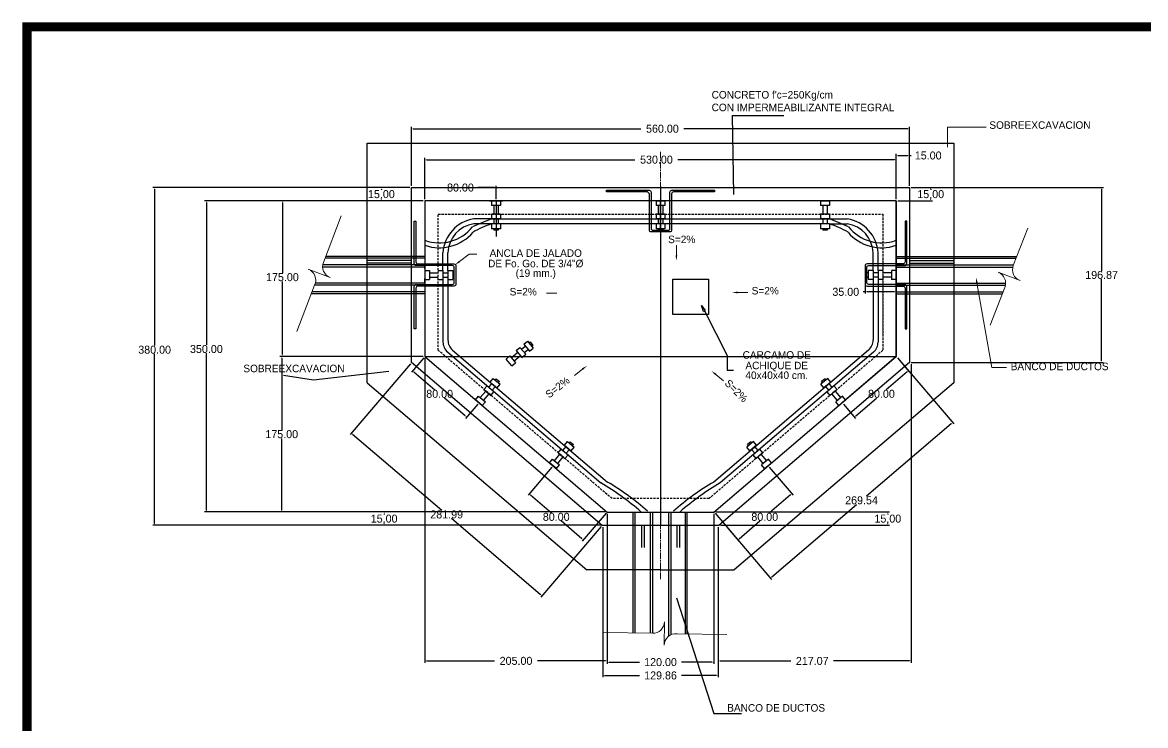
# Model space of a CAD drawing. Header units: centimetres. Extents: x 899 to 420531, y -5023 to 1299.
# Drawn here: x 15122 to 16385, y -1154 to -363 of the extents above; entities that cross this region are included whole.
import ezdxf
from ezdxf.enums import TextEntityAlignment as Align

# ---------------------------------------------------------------- set-up
doc = ezdxf.new("R2010")
doc.units = ezdxf.units.CM
doc.header["$LTSCALE"] = 10
doc.header["$MEASUREMENT"] = 0
doc.linetypes.add('CENTER2', pattern=[1.125, 0.75, -0.125, 0.125, -0.125])
doc.linetypes.add('HIDDEN', pattern=[0.375, 0.25, -0.125])
doc.layers.get('0').update_dxf_attribs({"linetype": 'CONTINUOUS'})
doc.layers.get('DEFPOINTS').update_dxf_attribs({"color": 2, "linetype": 'CONTINUOUS'})
for name, color, linetype in [('CABLES Y VARILLAS', 7, 'CONTINUOUS'), ('CONCRETO', 7, 'CONTINUOUS'), ('Dimensiones', 7, 'CONTINUOUS'), ('Ductos', 30, 'CONTINUOUS'), ('MARCO', 7, 'CONTINUOUS'), ('REGISTRO', 1, 'CONTINUOUS'), ('TEXTOS', 7, 'CONTINUOUS'), ('VARILLAS', 30, 'CONTINUOUS')]:
    doc.layers.add(name, color=color, linetype=linetype)
doc.styles.get("Standard").update_dxf_attribs({"font": ''})
doc.styles.get('Standard').set_extended_font_data('Zurich Ex BT')
doc.dimstyles.get("Standard").update_dxf_attribs({"dimtxt": 9, "dimasz": 2, "dimexe": 2, "dimexo": 2, "dimgap": 0.09, "dimtad": 0, "dimtih": 1, "dimtoh": 1, "dimzin": 0, "dimdsep": 46, "dimtxsty": 'Standard', "dimcen": 0.09, "dimadec": 0, "dimazin": 0, "dimtfac": 1, "dimtofl": 0, "dimtmove": 0, "dimatfit": 3, "dimfxl": 0, "dimtolj": 1, "dimtzin": 0, "dimarcsym": 0})

# ---------------------------------------------------------------- blocks, each defined once
blk = doc.blocks.new('_ClosedBlank')
at = {"color": 0, "linetype": 'ByBlock', "lineweight": -2}
for p, q in [((-1, 0.17), (0, 0)), ((-1, 0.17), (-1, -0.17)), ((0, 0), (-1, -0.17))]:
    blk.add_line(p, q, dxfattribs=at)
blk = doc.blocks.new('*D4')
at = {"layer": 'DEFPOINTS', "color": 0}
for p in [(16104.3, -517.8), (15574.3, -564.1), (16104.3, -564.1)]:
    blk.add_point(p, dxfattribs=at)
at = {"layer": 'Dimensiones', "color": 0, "lineweight": -2}
for p, q in [((15574.3, -562.1), (15574.3, -515.8)), ((16104.3, -562.1), (16104.3, -515.8)), ((15576.3, -517.8), (15810.5, -517.8)), ((16102.3, -517.8), (15858.8, -517.8))]:
    blk.add_line(p, q, dxfattribs=at)
at = {"layer": 'Dimensiones', "color": 0}
for points in [[(15576.3, -517.5), (15576.3, -518.2), (15574.3, -517.8)], [(16102.3, -517.5), (16102.3, -518.2), (16104.3, -517.8)]]:
    blk.add_solid(points, dxfattribs=at)
at = {"layer": 'Dimensiones', "color": 0, "insert": (15834.7, -517.8), "char_height": 9, "attachment_point": 5}
blk.add_mtext('\\A1;530.00', dxfattribs=at)
blk = doc.blocks.new('*D5')
at = {"layer": 'DEFPOINTS', "color": 0}
for p in [(15559.3, -549.1), (15525.4, -564.1), (15574.3, -564.1)]:
    blk.add_point(p, dxfattribs=at)
at = {"layer": 'Dimensiones', "color": 0, "lineweight": -2}
for p, q in [((15557.3, -549.1), (15523.4, -549.1)), ((15525.4, -551.1), (15525.4, -551.9)), ((15572.3, -564.1), (15523.4, -564.1)), ((15525.4, -562.1), (15525.4, -561.3))]:
    blk.add_line(p, q, dxfattribs=at)
at = {"layer": 'Dimensiones', "color": 0}
for points in [[(15525.1, -551.1), (15525.7, -551.1), (15525.4, -549.1)], [(15525.1, -562.1), (15525.7, -562.1), (15525.4, -564.1)]]:
    blk.add_solid(points, dxfattribs=at)
at = {"layer": 'Dimensiones', "color": 0, "insert": (15525.4, -556.6), "char_height": 9, "attachment_point": 5}
blk.add_mtext('\\A1;15.00', dxfattribs=at)
blk = doc.blocks.new('*D6')
at = {"layer": 'DEFPOINTS', "color": 0}
for p in [(16119.3, -549.1), (16104.3, -564.1), (16143.1, -564.1)]:
    blk.add_point(p, dxfattribs=at)
at = {"layer": 'Dimensiones', "color": 0, "lineweight": -2}
for p, q in [((16121.3, -549.1), (16145.1, -549.1)), ((16143.1, -551.1), (16143.1, -551.9)), ((16106.3, -564.1), (16145.1, -564.1)), ((16143.1, -562.1), (16143.1, -561.3))]:
    blk.add_line(p, q, dxfattribs=at)
at = {"layer": 'Dimensiones', "color": 0}
for points in [[(16142.7, -551.1), (16143.4, -551.1), (16143.1, -549.1)], [(16142.7, -562.1), (16143.4, -562.1), (16143.1, -564.1)]]:
    blk.add_solid(points, dxfattribs=at)
at = {"layer": 'Dimensiones', "color": 0, "insert": (16143.1, -556.6), "char_height": 9, "attachment_point": 5}
blk.add_mtext('\\A1;15.00', dxfattribs=at)
blk = doc.blocks.new('*D7')
at = {"layer": 'DEFPOINTS', "color": 0}
for p in [(15574.3, -739.1), (15413.3, -914.1), (15779.3, -914.1)]:
    blk.add_point(p, dxfattribs=at)
at = {"layer": 'Dimensiones', "color": 0, "lineweight": -2}
for p, q in [((15572.3, -739.1), (15411.3, -739.1)), ((15413.3, -741.1), (15413.3, -821.9)), ((15413.3, -912.1), (15413.3, -831.3)), ((15777.3, -914.1), (15411.3, -914.1))]:
    blk.add_line(p, q, dxfattribs=at)
at = {"layer": 'Dimensiones', "color": 0}
for points in [[(15413, -741.1), (15413.6, -741.1), (15413.3, -739.1)], [(15413, -912.1), (15413.6, -912.1), (15413.3, -914.1)]]:
    blk.add_solid(points, dxfattribs=at)
at = {"layer": 'Dimensiones', "color": 0, "insert": (15413.3, -826.6), "char_height": 9, "attachment_point": 5}
blk.add_mtext('\\A1;175.00', dxfattribs=at)
blk = doc.blocks.new('*D8')
at = {"layer": 'DEFPOINTS', "color": 0}
for p in [(15574.3, -739.1), (15779.3, -914.1), (15779.3, -1081.6)]:
    blk.add_point(p, dxfattribs=at)
at = {"layer": 'Dimensiones', "color": 0, "lineweight": -2}
for p, q in [((15574.3, -741.1), (15574.3, -1083.6)), ((15779.3, -916.1), (15779.3, -1083.6)), ((15576.3, -1081.6), (15652.6, -1081.6)), ((15777.3, -1081.6), (15700.9, -1081.6))]:
    blk.add_line(p, q, dxfattribs=at)
at = {"layer": 'Dimensiones', "color": 0}
for points in [[(15576.3, -1081.3), (15576.3, -1081.9), (15574.3, -1081.6)], [(15777.3, -1081.3), (15777.3, -1081.9), (15779.3, -1081.6)]]:
    blk.add_solid(points, dxfattribs=at)
at = {"layer": 'Dimensiones', "color": 0, "insert": (15676.8, -1081.6), "char_height": 9, "attachment_point": 5}
blk.add_mtext('\\A1;205.00', dxfattribs=at)
blk = doc.blocks.new('*D9')
at = {"layer": 'DEFPOINTS', "color": 0}
for p in [(15779.3, -914.1), (15899.3, -914.1), (15899.3, -1083)]:
    blk.add_point(p, dxfattribs=at)
at = {"layer": 'Dimensiones', "color": 0, "lineweight": -2}
for p, q in [((15779.3, -916.1), (15779.3, -1085)), ((15899.3, -916.1), (15899.3, -1085)), ((15781.3, -1083), (15815.7, -1083)), ((15897.3, -1083), (15862.9, -1083))]:
    blk.add_line(p, q, dxfattribs=at)
at = {"layer": 'Dimensiones', "color": 0}
for points in [[(15781.3, -1082.6), (15781.3, -1083.3), (15779.3, -1083)], [(15897.3, -1082.6), (15897.3, -1083.3), (15899.3, -1083)]]:
    blk.add_solid(points, dxfattribs=at)
at = {"layer": 'Dimensiones', "color": 0, "insert": (15839.3, -1083), "char_height": 9, "attachment_point": 5}
blk.add_mtext('\\A1;120.00', dxfattribs=at)
blk = doc.blocks.new('*D10')
at = {"layer": 'DEFPOINTS', "color": 0}
for p in [(15559.3, -549.1), (15270.4, -929.1), (15774.4, -929.1)]:
    blk.add_point(p, dxfattribs=at)
at = {"layer": 'Dimensiones', "color": 0, "lineweight": -2}
for p, q in [((15557.3, -549.1), (15268.4, -549.1)), ((15270.4, -551.1), (15270.4, -727)), ((15270.4, -927.1), (15270.4, -736.3)), ((15772.4, -929.1), (15268.4, -929.1))]:
    blk.add_line(p, q, dxfattribs=at)
at = {"layer": 'Dimensiones', "color": 0}
for points in [[(15270, -551.1), (15270.7, -551.1), (15270.4, -549.1)], [(15270, -927.1), (15270.7, -927.1), (15270.4, -929.1)]]:
    blk.add_solid(points, dxfattribs=at)
at = {"layer": 'Dimensiones', "color": 0, "insert": (15270.4, -731.6), "char_height": 9, "attachment_point": 5}
blk.add_mtext('\\A1;380.00', dxfattribs=at)
blk = doc.blocks.new('*D11')
at = {"layer": 'DEFPOINTS', "color": 0}
for p in [(15559.3, -564.1), (15328.6, -914.1), (15779.3, -914.1)]:
    blk.add_point(p, dxfattribs=at)
at = {"layer": 'Dimensiones', "color": 0, "lineweight": -2}
for p, q in [((15557.3, -564.1), (15326.6, -564.1)), ((15328.6, -566.1), (15328.6, -726.1)), ((15328.6, -912.1), (15328.6, -735.4)), ((15777.3, -914.1), (15326.6, -914.1))]:
    blk.add_line(p, q, dxfattribs=at)
at = {"layer": 'Dimensiones', "color": 0}
for points in [[(15328.2, -566.1), (15328.9, -566.1), (15328.6, -564.1)], [(15328.2, -912.1), (15328.9, -912.1), (15328.6, -914.1)]]:
    blk.add_solid(points, dxfattribs=at)
at = {"layer": 'Dimensiones', "color": 0, "insert": (15328.6, -730.8), "char_height": 9, "attachment_point": 5}
blk.add_mtext('\\A1;350.00', dxfattribs=at)
blk = doc.blocks.new('*D12')
at = {"layer": 'DEFPOINTS', "color": 0}
for p in [(16119.3, -483), (15559.3, -549.1), (16119.3, -549.1)]:
    blk.add_point(p, dxfattribs=at)
at = {"layer": 'Dimensiones', "color": 0, "lineweight": -2}
for p, q in [((15559.3, -547.1), (15559.3, -481)), ((15561.3, -483), (15817.3, -483)), ((16117.3, -483), (15865.6, -483)), ((16119.3, -547.1), (16119.3, -481))]:
    blk.add_line(p, q, dxfattribs=at)
at = {"layer": 'Dimensiones', "color": 0}
for points in [[(15561.3, -482.7), (15561.3, -483.4), (15559.3, -483)], [(16117.3, -482.7), (16117.3, -483.4), (16119.3, -483)]]:
    blk.add_solid(points, dxfattribs=at)
at = {"layer": 'Dimensiones', "color": 0, "insert": (15841.4, -483), "char_height": 9, "attachment_point": 5}
blk.add_mtext('\\A1;560.00', dxfattribs=at)
blk = doc.blocks.new('*D13')
at = {"layer": 'DEFPOINTS', "color": 0}
for p in [(15718.4, -862.2), (15691.6, -893.6), (15779.3, -914.1)]:
    blk.add_point(p, dxfattribs=at)
at = {"layer": 'Dimensiones', "color": 0, "lineweight": -2}
for p, q in [((15717.1, -863.7), (15690.3, -895.1)), ((15693.1, -894.9), (15716.6, -914.9)), ((15778, -915.6), (15751.2, -947)), ((15750.9, -944.2), (15727.5, -924.2))]:
    blk.add_line(p, q, dxfattribs=at)
at = {"layer": 'Dimensiones', "color": 0}
for points in [[(15693.4, -894.6), (15692.9, -895.1), (15691.6, -893.6)], [(15751.2, -944), (15750.7, -944.5), (15752.5, -945.5)]]:
    blk.add_solid(points, dxfattribs=at)
at = {"layer": 'Dimensiones', "color": 0, "insert": (15722, -919.6), "char_height": 9, "attachment_point": 5}
blk.add_mtext('\\A1;80.00', dxfattribs=at)
blk = doc.blocks.new('*D14')
at = {"layer": 'DEFPOINTS', "color": 0}
for p in [(16069.3, -656), (16069.3, -666.5), (16104.3, -660)]:
    blk.add_point(p, dxfattribs=at)
at = {"layer": 'TEXTOS', "color": 0, "lineweight": -2}
for p, q in [((16069.3, -666.5), (16067.3, -666.5)), ((16069.3, -658), (16069.3, -668.5)), ((16102.3, -666.5), (16071.3, -666.5)), ((16104.3, -662), (16104.3, -668.5))]:
    blk.add_line(p, q, dxfattribs=at)
at = {"layer": 'TEXTOS', "color": 0}
for points in [[(16071.3, -666.2), (16071.3, -666.9), (16069.3, -666.5)], [(16102.3, -666.2), (16102.3, -666.9), (16104.3, -666.5)]]:
    blk.add_solid(points, dxfattribs=at)
at = {"layer": 'TEXTOS', "color": 0, "insert": (16047.6, -666.5), "char_height": 9, "attachment_point": 5}
blk.add_mtext('\\A1;35.00', dxfattribs=at)
blk = doc.blocks.new('*D15')
at = {"layer": 'DEFPOINTS', "color": 0}
for p in [(15654.3, -549.2), (15574.3, -564.1), (15654.3, -564.1)]:
    blk.add_point(p, dxfattribs=at)
at = {"layer": 'Dimensiones', "color": 0, "lineweight": -2}
for p, q in [((15574.3, -562.1), (15574.3, -547.2)), ((15576.3, -549.2), (15594.6, -549.2)), ((15652.3, -549.2), (15634, -549.2)), ((15654.3, -562.1), (15654.3, -547.2))]:
    blk.add_line(p, q, dxfattribs=at)
at = {"layer": 'Dimensiones', "color": 0}
for points in [[(15576.3, -548.9), (15576.3, -549.5), (15574.3, -549.2)], [(15652.3, -548.9), (15652.3, -549.5), (15654.3, -549.2)]]:
    blk.add_solid(points, dxfattribs=at)
at = {"layer": 'Dimensiones', "color": 0, "insert": (15614.3, -549.2), "char_height": 9, "attachment_point": 5}
blk.add_mtext('\\A1;80.00', dxfattribs=at)
blk = doc.blocks.new('*D16')
at = {"layer": 'DEFPOINTS', "color": 0}
for p in [(15574.3, -564.1), (15414.1, -739.1), (15574.3, -739.1)]:
    blk.add_point(p, dxfattribs=at)
at = {"layer": 'Dimensiones', "color": 0, "lineweight": -2}
for p, q in [((15572.3, -564.1), (15412.1, -564.1)), ((15414.1, -566.1), (15414.1, -645.3)), ((15414.1, -737.1), (15414.1, -654.7)), ((15572.3, -739.1), (15412.1, -739.1))]:
    blk.add_line(p, q, dxfattribs=at)
at = {"layer": 'Dimensiones', "color": 0}
for points in [[(15413.8, -566.1), (15414.5, -566.1), (15414.1, -564.1)], [(15413.8, -737.1), (15414.5, -737.1), (15414.1, -739.1)]]:
    blk.add_solid(points, dxfattribs=at)
at = {"layer": 'Dimensiones', "color": 0, "insert": (15414.1, -650), "char_height": 9, "attachment_point": 5}
blk.add_mtext('\\A1;175.00', dxfattribs=at)
blk = doc.blocks.new('*D17')
at = {"layer": 'DEFPOINTS', "color": 0}
for p in [(16119.3, -513.1), (16104.3, -549.1), (16119.3, -549.1)]:
    blk.add_point(p, dxfattribs=at)
at = {"layer": 'Dimensiones', "color": 0, "lineweight": -2}
for p, q in [((16104.3, -547.1), (16104.3, -511.1)), ((16106.3, -513.1), (16117.3, -513.1)), ((16119.3, -547.1), (16119.3, -511.1)), ((16119.3, -513.1), (16121.3, -513.1))]:
    blk.add_line(p, q, dxfattribs=at)
at = {"layer": 'Dimensiones', "color": 0}
for points in [[(16106.3, -512.8), (16106.3, -513.4), (16104.3, -513.1)], [(16117.3, -512.8), (16117.3, -513.4), (16119.3, -513.1)]]:
    blk.add_solid(points, dxfattribs=at)
at = {"layer": 'Dimensiones', "color": 0, "insert": (16140.3, -513.1), "char_height": 9, "attachment_point": 5}
blk.add_mtext('\\A1;15.00', dxfattribs=at)
blk = doc.blocks.new('*D18')
at = {"layer": 'DEFPOINTS', "color": 0}
for p in [(15774.4, -929.1), (15904.2, -929.1), (15904.2, -1098)]:
    blk.add_point(p, dxfattribs=at)
at = {"layer": 'Dimensiones', "color": 0, "lineweight": -2}
for p, q in [((15774.4, -931.1), (15774.4, -1100)), ((15904.2, -931.1), (15904.2, -1100)), ((15776.4, -1098), (15815.7, -1098)), ((15902.2, -1098), (15862.8, -1098))]:
    blk.add_line(p, q, dxfattribs=at)
at = {"layer": 'Dimensiones', "color": 0}
for points in [[(15776.4, -1097.7), (15776.4, -1098.4), (15774.4, -1098)], [(15902.2, -1097.7), (15902.2, -1098.4), (15904.2, -1098)]]:
    blk.add_solid(points, dxfattribs=at)
at = {"layer": 'Dimensiones', "color": 0, "insert": (15839.3, -1098), "char_height": 9, "attachment_point": 5}
blk.add_mtext('\\A1;129.86', dxfattribs=at)
blk = doc.blocks.new('*D19')
at = {"layer": 'DEFPOINTS', "color": 0}
for p in [(15574.3, -739.1), (15635, -791.2), (15621.2, -807.2)]:
    blk.add_point(p, dxfattribs=at)
at = {"layer": 'Dimensiones', "color": 0, "lineweight": -2}
for p, q in [((15573, -740.6), (15559.2, -756.7)), ((15562, -756.5), (15585.4, -776.5)), ((15619.7, -805.9), (15596.3, -785.9)), ((15633.7, -792.7), (15619.9, -808.8))]:
    blk.add_line(p, q, dxfattribs=at)
at = {"layer": 'Dimensiones', "color": 0}
for points in [[(15562.3, -756.2), (15561.8, -756.7), (15560.5, -755.2)], [(15619.9, -805.7), (15619.5, -806.2), (15621.2, -807.2)]]:
    blk.add_solid(points, dxfattribs=at)
at = {"layer": 'Dimensiones', "color": 0, "insert": (15590.9, -781.2), "char_height": 9, "attachment_point": 5}
blk.add_mtext('\\A1;80.00', dxfattribs=at)
blk = doc.blocks.new('*D20')
at = {"layer": 'DEFPOINTS', "color": 0}
for p in [(15960.1, -862.2), (15987, -893.6), (15899.3, -914.1)]:
    blk.add_point(p, dxfattribs=at)
at = {"layer": 'Dimensiones', "color": 0, "lineweight": -2}
for p, q in [((15961.4, -863.7), (15988.3, -895.1)), ((15985.4, -894.9), (15962, -914.9)), ((15900.6, -915.6), (15927.4, -947)), ((15927.6, -944.2), (15951.1, -924.2))]:
    blk.add_line(p, q, dxfattribs=at)
at = {"layer": 'Dimensiones', "color": 0}
for points in [[(15985.2, -894.6), (15985.6, -895.1), (15987, -893.6)], [(15927.4, -944), (15927.8, -944.5), (15926.1, -945.5)]]:
    blk.add_solid(points, dxfattribs=at)
at = {"layer": 'Dimensiones', "color": 0, "insert": (15956.5, -919.6), "char_height": 9, "attachment_point": 5}
blk.add_mtext('\\A1;80.00', dxfattribs=at)
blk = doc.blocks.new('*D21')
at = {"layer": 'DEFPOINTS', "color": 0}
for p in [(16104.3, -739.1), (16043.6, -791.2), (16057.3, -807.2)]:
    blk.add_point(p, dxfattribs=at)
at = {"layer": 'Dimensiones', "color": 0, "lineweight": -2}
for p, q in [((16105.6, -740.6), (16119.4, -756.7)), ((16116.5, -756.5), (16093.1, -776.5)), ((16044.9, -792.7), (16058.6, -808.8)), ((16058.8, -805.9), (16082.3, -785.9))]:
    blk.add_line(p, q, dxfattribs=at)
at = {"layer": 'Dimensiones', "color": 0}
for points in [[(16116.3, -756.2), (16116.8, -756.7), (16118.1, -755.2)], [(16058.6, -805.7), (16059.1, -806.2), (16057.3, -807.2)]]:
    blk.add_solid(points, dxfattribs=at)
at = {"layer": 'Dimensiones', "color": 0, "insert": (16087.7, -781.2), "char_height": 9, "attachment_point": 5}
blk.add_mtext('\\A1;80.00', dxfattribs=at)
blk = doc.blocks.new('*D22')
at = {"layer": 'DEFPOINTS', "color": 0}
for p in [(16119.3, -549.1), (16119.3, -746), (16335.3, -746)]:
    blk.add_point(p, dxfattribs=at)
at = {"layer": 'Dimensiones', "color": 0, "lineweight": -2}
for p, q in [((16121.3, -549.1), (16337.3, -549.1)), ((16335.3, -551.1), (16335.3, -642.9)), ((16335.3, -744), (16335.3, -652.2)), ((16121.3, -746), (16337.3, -746))]:
    blk.add_line(p, q, dxfattribs=at)
at = {"layer": 'Dimensiones', "color": 0}
for points in [[(16335, -551.1), (16335.6, -551.1), (16335.3, -549.1)], [(16335, -744), (16335.6, -744), (16335.3, -746)]]:
    blk.add_solid(points, dxfattribs=at)
at = {"layer": 'Dimensiones', "color": 0, "insert": (16335.3, -647.5), "char_height": 9, "attachment_point": 5}
blk.add_mtext('\\A1;196.87', dxfattribs=at)
blk = doc.blocks.new('*D23')
at = {"layer": 'DEFPOINTS', "color": 0}
for p in [(15559.3, -746), (15773.8, -929.1), (15706.1, -1008.4)]:
    blk.add_point(p, dxfattribs=at)
at = {"layer": 'Dimensiones', "color": 0, "lineweight": -2}
for p, q in [((15558, -747.5), (15490.3, -826.8)), ((15493.1, -826.6), (15593.4, -912.2)), ((15704.5, -1007.1), (15604.3, -921.5)), ((15772.5, -930.6), (15704.8, -1009.9))]:
    blk.add_line(p, q, dxfattribs=at)
at = {"layer": 'Dimensiones', "color": 0}
for points in [[(15493.3, -826.4), (15492.9, -826.9), (15491.6, -825.3)], [(15704.8, -1006.8), (15704.3, -1007.3), (15706.1, -1008.4)]]:
    blk.add_solid(points, dxfattribs=at)
at = {"layer": 'Dimensiones', "color": 0, "insert": (15598.8, -916.9), "char_height": 9, "attachment_point": 5}
blk.add_mtext('\\A1;281.99', dxfattribs=at)
blk = doc.blocks.new('*D24')
at = {"layer": 'DEFPOINTS', "color": 0}
for p in [(16104.3, -739.1), (15899.3, -914.1), (15962.8, -988.5)]:
    blk.add_point(p, dxfattribs=at)
at = {"layer": 'Dimensiones', "color": 0, "lineweight": -2}
for p, q in [((16105.6, -740.6), (16169.1, -815)), ((16166.3, -814.8), (16070.8, -896.3)), ((15964.3, -987.2), (16059.8, -905.7)), ((15900.6, -915.6), (15964.1, -990))]:
    blk.add_line(p, q, dxfattribs=at)
at = {"layer": 'Dimensiones', "color": 0}
for points in [[(16166, -814.5), (16166.5, -815), (16167.8, -813.5)], [(15964.1, -986.9), (15964.5, -987.4), (15962.8, -988.5)]]:
    blk.add_solid(points, dxfattribs=at)
at = {"layer": 'Dimensiones', "color": 0, "insert": (16065.3, -901), "char_height": 9, "attachment_point": 5}
blk.add_mtext('\\A1;269.54', dxfattribs=at)
blk = doc.blocks.new('*D25')
at = {"layer": 'DEFPOINTS', "color": 0}
for p in [(15779.3, -914.1), (15528.5, -929.1), (15773.8, -929.1)]:
    blk.add_point(p, dxfattribs=at)
at = {"layer": 'Dimensiones', "color": 0, "lineweight": -2}
for p, q in [((15777.3, -914.1), (15526.5, -914.1)), ((15528.5, -916.1), (15528.5, -916.9)), ((15771.8, -929.1), (15526.5, -929.1)), ((15528.5, -927.1), (15528.5, -926.3))]:
    blk.add_line(p, q, dxfattribs=at)
at = {"layer": 'Dimensiones', "color": 0}
for points in [[(15528.2, -916.1), (15528.9, -916.1), (15528.5, -914.1)], [(15528.2, -927.1), (15528.9, -927.1), (15528.5, -929.1)]]:
    blk.add_solid(points, dxfattribs=at)
at = {"layer": 'Dimensiones', "color": 0, "insert": (15528.5, -921.6), "char_height": 9, "attachment_point": 5}
blk.add_mtext('\\A1;15.00', dxfattribs=at)
blk = doc.blocks.new('*D26')
at = {"layer": 'DEFPOINTS', "color": 0}
for p in [(15899.3, -914.1), (15904.8, -929.1), (16094.9, -929.1)]:
    blk.add_point(p, dxfattribs=at)
at = {"layer": 'Dimensiones', "color": 0, "lineweight": -2}
for p, q in [((15901.3, -914.1), (16096.9, -914.1)), ((16094.9, -916.1), (16094.9, -916.9)), ((15906.8, -929.1), (16096.9, -929.1)), ((16094.9, -927.1), (16094.9, -926.3))]:
    blk.add_line(p, q, dxfattribs=at)
at = {"layer": 'Dimensiones', "color": 0}
for points in [[(16094.5, -916.1), (16095.2, -916.1), (16094.9, -914.1)], [(16094.5, -927.1), (16095.2, -927.1), (16094.9, -929.1)]]:
    blk.add_solid(points, dxfattribs=at)
at = {"layer": 'Dimensiones', "color": 0, "insert": (16094.9, -921.6), "char_height": 9, "attachment_point": 5}
blk.add_mtext('\\A1;15.00', dxfattribs=at)
blk = doc.blocks.new('*D27')
at = {"layer": 'DEFPOINTS', "color": 0}
for p in [(16121.3, -746), (15904.2, -931.1), (15904.2, -1081.7)]:
    blk.add_point(p, dxfattribs=at)
at = {"layer": 'Dimensiones', "color": 0, "lineweight": -2}
for p, q in [((16121.3, -748), (16121.3, -1083.7)), ((15904.2, -933.1), (15904.2, -1083.7)), ((15906.2, -1081.7), (15986, -1081.7)), ((16119.3, -1081.7), (16033.9, -1081.7))]:
    blk.add_line(p, q, dxfattribs=at)
at = {"layer": 'Dimensiones', "color": 0}
for points in [[(15906.2, -1081.3), (15906.2, -1082), (15904.2, -1081.7)], [(16119.3, -1081.3), (16119.3, -1082), (16121.3, -1081.7)]]:
    blk.add_solid(points, dxfattribs=at)
at = {"layer": 'Dimensiones', "color": 0, "insert": (16009.9, -1081.7), "char_height": 9, "attachment_point": 5}
blk.add_mtext('\\A1;217.07', dxfattribs=at)
blk = doc.blocks.new('Marco-Reg')
at = {"layer": 'MARCO', "linetype": 'Continuous', "const_width": 10.2}
blk.add_lwpolyline([(19056, -2910.9), (19056, -368.5), (15126.9, -368.5), (15126.9, -2910.9)], close=True, dxfattribs=at)

msp = doc.modelspace()

# ---------------------------------------------------------------- linework, layer by layer
at = {"layer": 'CABLES Y VARILLAS'}
for p, q in [((15649.287, -564.105), (15649.287, -569.488)), ((15649.287, -564.105), (15659.287, -564.105)), ((15654.287, -564.105), (15654.287, -604.021)), ((15659.287, -564.105), (15659.287, -569.488)), ((15834.289, -564.105), (15834.289, -569.488)), ((15834.289, -564.105), (15844.289, -564.105)), ((15844.289, -564.105), (15844.289, -569.488)), ((16019.287, -564.105), (16019.287, -569.488)), ((16019.287, -564.105), (16029.287, -564.105)), ((16029.287, -564.105), (16029.287, -569.488)), ((15659.287, -569.488), (15649.287, -569.488)), ((15659.287, -579.103), (15649.287, -579.105)), ((15649.287, -579.105), (15649.287, -584.488)), ((15651.787, -569.488), (15651.787, -579.105)), ((15656.787, -569.488), (15656.787, -579.105)), ((15659.287, -579.103), (15659.287, -584.487)), ((15844.289, -569.488), (15834.289, -569.488)), ((15844.289, -579.103), (15834.289, -579.105)), ((15834.289, -579.105), (15834.289, -584.488)), ((15836.789, -569.488), (15836.789, -579.105)), ((15841.789, -569.488), (15841.789, -579.105)), ((15844.289, -579.103), (15844.289, -584.487)), ((16029.287, -569.488), (16019.287, -569.488)), ((16029.287, -579.103), (16019.287, -579.105)), ((16019.287, -579.105), (16019.287, -584.488)), ((16021.787, -569.488), (16021.787, -579.105)), ((16026.787, -569.488), (16026.787, -579.105)), ((16029.287, -579.103), (16029.287, -584.487)), ((15649.287, -584.488), (15629.287, -584.488)), ((15649.287, -590.062), (15629.287, -590.062)), ((15659.287, -584.487), (15649.287, -584.488)), ((15649.287, -584.488), (16029.287, -584.487)), ((16029.287, -590.06), (15649.287, -590.062)), ((15659.287, -590.062), (15649.287, -590.062)), ((15649.287, -590.062), (15649.287, -595.445)), ((15651.787, -584.488), (15651.787, -590.062)), ((15656.787, -584.487), (15656.787, -590.062)), ((15659.287, -590.06), (15659.287, -595.444)), ((15844.289, -584.487), (15834.289, -584.488)), ((15844.289, -590.062), (15834.289, -590.062)), ((15834.289, -590.062), (15834.289, -595.445)), ((15836.789, -584.488), (15836.789, -590.062)), ((15841.789, -584.487), (15841.789, -590.062)), ((15842.06, -591.959), (15842.06, -591.956)), ((15844.289, -590.06), (15844.289, -595.444)), ((16029.287, -584.487), (16019.287, -584.488)), ((16029.287, -590.062), (16019.287, -590.062)), ((16019.287, -590.062), (16019.287, -595.445)), ((16021.787, -584.488), (16021.787, -590.062)), ((16026.787, -584.487), (16026.787, -590.062)), ((16029.287, -590.06), (16029.287, -595.444)), ((16029.291, -584.488), (16049.291, -584.488)), ((16029.291, -590.062), (16049.291, -590.062)), ((15659.287, -595.444), (15649.287, -595.445)), ((15651.787, -595.445), (15651.787, -597.205)), ((15656.787, -597.205), (15651.787, -597.205)), ((15656.787, -595.444), (15656.787, -597.205)), ((15844.289, -595.444), (15834.289, -595.445)), ((15836.789, -595.445), (15836.789, -597.205)), ((15841.789, -597.205), (15836.789, -597.205)), ((15841.789, -595.444), (15841.789, -597.205)), ((16029.287, -595.444), (16019.287, -595.445)), ((16021.787, -595.445), (16021.787, -597.205)), ((16026.787, -597.205), (16021.787, -597.205)), ((16026.787, -595.444), (16026.787, -597.205)), ((15594.668, -642.54), (15594.668, -622.54)), ((15600.242, -642.54), (15600.242, -622.54)), ((16078.336, -642.54), (16078.336, -622.54)), ((16083.909, -642.54), (16083.909, -622.54)), ((15574.287, -642.54), (15579.67, -642.54)), ((15579.67, -642.54), (15579.67, -652.54)), ((15589.285, -642.54), (15592.244, -642.54)), ((15589.285, -642.54), (15594.668, -642.54)), ((15594.668, -642.54), (15594.67, -652.54)), ((15600.242, -642.54), (15605.625, -642.54)), ((15600.244, -642.54), (15600.244, -652.54)), ((15605.625, -642.54), (15605.627, -652.54)), ((16072.952, -642.54), (16072.951, -652.54)), ((16078.336, -642.54), (16072.952, -642.54)), ((16078.334, -642.54), (16078.334, -652.54)), ((16083.909, -642.54), (16083.908, -652.54)), ((16089.293, -642.54), (16083.909, -642.54)), ((16104.291, -642.54), (16098.908, -642.54)), ((16098.908, -642.54), (16098.908, -652.54)), ((15574.287, -652.54), (15579.67, -652.54)), ((15579.67, -645.04), (15589.287, -645.04)), ((15579.67, -650.04), (15589.287, -650.04)), ((15589.285, -652.54), (15592.244, -652.54)), ((15589.287, -652.54), (15594.67, -652.54)), ((15594.669, -645.04), (15600.244, -645.04)), ((15594.67, -650.04), (15600.244, -650.04)), ((15594.67, -652.54), (15594.67, -722.954)), ((15600.244, -652.54), (15605.627, -652.54)), ((15600.244, -652.54), (15600.244, -720.508)), ((15605.626, -645.04), (15607.387, -645.04)), ((15605.627, -650.04), (15607.387, -650.04)), ((16072.952, -645.04), (16071.191, -645.04)), ((16072.951, -650.04), (16071.191, -650.04)), ((16078.334, -652.54), (16072.951, -652.54)), ((16083.909, -645.04), (16078.334, -645.04)), ((16083.908, -650.04), (16078.334, -650.04)), ((16078.341, -652.509), (16078.35, -720.477)), ((16089.291, -652.54), (16083.908, -652.54)), ((16083.915, -652.509), (16083.924, -722.923)), ((16098.908, -645.04), (16089.291, -645.04)), ((16098.908, -650.04), (16089.291, -650.04)), ((16104.291, -652.54), (16098.908, -652.54)), ((15605.505, -731.916), (15779.494, -880.443)), ((15677.12, -732.47), (15681.26, -729.029)), ((15677.12, -732.47), (15683.512, -740.16)), ((15681.26, -729.029), (15687.653, -736.719)), ((15682.858, -730.952), (15687.145, -727.388)), ((15685.546, -725.467), (15689.686, -722.026)), ((15685.548, -725.466), (15691.939, -733.157)), ((15686.054, -734.797), (15690.341, -731.234)), ((15689.686, -722.026), (15696.079, -729.716)), ((15691.285, -723.948), (15692.639, -722.823)), ((15691.939, -733.157), (15696.079, -729.716)), ((15692.639, -722.823), (15695.835, -726.668)), ((15694.481, -727.793), (15695.835, -726.668)), ((16073.069, -731.916), (15899.08, -880.443)), ((15599.931, -734.362), (15772.25, -881.464)), ((15665.585, -742.056), (15669.725, -738.616)), ((15671.976, -749.747), (15665.585, -742.056)), ((15669.725, -738.616), (15676.116, -746.306)), ((15671.323, -740.538), (15678.719, -734.392)), ((15674.518, -744.384), (15681.914, -738.237)), ((15683.512, -740.16), (15687.653, -736.719)), ((16078.642, -734.362), (15906.324, -881.464)), ((16104.287, -739.105), (16043.566, -791.191)), ((15671.976, -749.747), (15676.116, -746.306)), ((15646.151, -773.942), (15649.724, -769.663)), ((15647.803, -768.062), (15651.253, -763.929)), ((15647.804, -768.06), (15655.481, -774.469)), ((15651.253, -763.929), (15658.931, -770.337)), ((15653.173, -765.531), (15654.301, -764.179)), ((15654.301, -764.179), (15658.14, -767.384)), ((15655.481, -774.469), (15658.931, -770.337)), ((15657.012, -768.735), (15658.14, -767.384)), ((16027.32, -763.929), (16019.642, -770.337)), ((16023.092, -774.469), (16019.642, -770.337)), ((16024.272, -764.179), (16020.434, -767.384)), ((16021.562, -768.735), (16020.434, -767.384)), ((16030.769, -768.06), (16023.092, -774.469)), ((16025.401, -765.531), (16024.272, -764.179)), ((16030.77, -768.062), (16027.32, -763.929)), ((16032.423, -773.942), (16028.85, -769.663)), ((15636.539, -785.456), (15642.702, -778.074)), ((15640.377, -788.66), (15646.54, -781.278)), ((15640.782, -776.473), (15644.232, -772.34)), ((15640.782, -776.473), (15648.459, -782.88)), ((15644.232, -772.34), (15651.909, -778.748)), ((15648.459, -782.88), (15651.909, -778.748)), ((15649.99, -777.146), (15653.562, -772.867)), ((16028.584, -777.146), (16025.012, -772.867)), ((16034.342, -772.34), (16026.664, -778.748)), ((16030.114, -782.88), (16026.664, -778.748)), ((16037.792, -776.473), (16030.114, -782.88)), ((16038.196, -788.66), (16032.033, -781.278)), ((16037.792, -776.473), (16034.342, -772.34)), ((16042.035, -785.456), (16035.872, -778.074)), ((15631.17, -787.986), (15634.62, -783.854)), ((15638.846, -794.395), (15631.17, -787.986)), ((15634.62, -783.854), (15642.296, -790.263)), ((15638.846, -794.395), (15642.296, -790.263)), ((16043.954, -783.854), (16036.277, -790.263)), ((16039.727, -794.395), (16036.277, -790.263)), ((16039.727, -794.395), (16047.404, -787.986)), ((16047.404, -787.986), (16043.954, -783.854)), ((15724.15, -847.401), (15727.6, -843.268)), ((15727.6, -843.268), (15735.277, -849.676)), ((15729.519, -844.87), (15733.092, -840.591)), ((15731.171, -838.99), (15734.621, -834.857)), ((15731.172, -838.989), (15738.849, -845.397)), ((15733.358, -848.074), (15736.93, -843.795)), ((15734.621, -834.857), (15742.299, -841.265)), ((15736.541, -836.459), (15737.669, -835.107)), ((15737.669, -835.107), (15741.508, -838.312)), ((15738.849, -845.397), (15742.299, -841.265)), ((15740.38, -839.663), (15741.508, -838.312)), ((15943.952, -834.857), (15936.274, -841.265)), ((15939.724, -845.397), (15936.274, -841.265)), ((15940.904, -835.107), (15937.066, -838.312)), ((15938.194, -839.663), (15937.066, -838.312)), ((15947.401, -838.989), (15939.724, -845.397)), ((15942.033, -836.459), (15940.904, -835.107)), ((15945.216, -848.074), (15941.644, -843.795)), ((15950.974, -843.268), (15943.296, -849.676)), ((15947.402, -838.99), (15943.952, -834.857)), ((15949.055, -844.87), (15945.482, -840.591)), ((15954.424, -847.401), (15950.974, -843.268)), ((15714.538, -858.914), (15717.988, -854.782)), ((15717.988, -854.782), (15725.664, -861.191)), ((15719.907, -856.384), (15726.07, -849.002)), ((15723.745, -859.588), (15729.908, -852.206)), ((15724.15, -847.401), (15731.827, -853.808)), ((15731.827, -853.808), (15735.277, -849.676)), ((15946.746, -853.808), (15943.296, -849.676)), ((15954.424, -847.401), (15946.746, -853.808)), ((15954.828, -859.588), (15948.665, -852.206)), ((15958.667, -856.384), (15952.504, -849.002)), ((15960.586, -854.782), (15952.909, -861.191)), ((15964.036, -858.914), (15960.586, -854.782)), ((15722.214, -865.323), (15714.538, -858.914)), ((15722.214, -865.323), (15725.664, -861.191)), ((15956.359, -865.323), (15952.909, -861.191)), ((15956.359, -865.323), (15964.036, -858.914))]:
    msp.add_line(p, q, dxfattribs=at)
at = {"layer": 'CABLES Y VARILLAS', "lineweight": 5}
msp.add_line((16089.287, -628.562), (16089.287, -714.012), dxfattribs=at)
at = {"layer": 'CABLES Y VARILLAS'}
for centre, radius, start, end in [((15590.672, -564.05), 47.348, 249.799621, 321.682901), ((15635.487, -624.902), 40.887, 98.722357, 176.687495), ((15633.642, -623.183), 33.406, 97.491091, 178.897098), ((15730.636, -810.589), 240.29, 109.788379, 115.333132), ((15683.926, -695.432), 110.917, 108.197537, 120.012987), ((15947.942, -810.589), 240.29, 64.666868, 70.211621), ((15994.652, -695.432), 110.917, 59.987013, 71.802463), ((16043.091, -624.902), 40.887, 3.312505, 81.277643), ((16044.936, -623.183), 33.406, 1.102902, 82.508909), ((16087.906, -564.05), 47.348, 218.317099, 290.200379), ((15590.751, -567.501), 49.371, 250.564004, 319.771795), ((16087.827, -567.501), 49.371, 220.228205, 289.435996), ((15609.67, -722.954), 15, 180, 229.513988), ((15615.244, -720.508), 15, 180, 229.513988), ((16063.33, -720.508), 15, 310.486012, 0), ((16068.903, -722.954), 15, 310.486012, 0), ((15626.882, -1130.378), 288.253, 48.614144, 59.71474), ((15634.126, -1129.357), 288.253, 48.614144, 59.71474), ((16044.447, -1129.357), 288.253, 120.28526, 131.385856), ((16051.691, -1130.378), 288.253, 120.28526, 131.385856)]:
    msp.add_arc(centre, radius, start, end, dxfattribs=at)
at = {"layer": 'CONCRETO'}
for p, q in [((15509.287, -768.871), (15509.287, -499.105)), ((15509.287, -499.105), (16169.287, -499.105)), ((16169.287, -499.105), (16169.287, -768.871)), ((16169.287, -768.871), (15922.175, -979.105)), ((15839.287, -979.105), (15756.399, -979.105)), ((15839.287, -979.105), (15922.175, -979.105))]:
    msp.add_line(p, q, dxfattribs=at)
at = {"layer": 'Ductos', "lineweight": 5}
for p, q in [((15460.219, -633.295), (15480.335, -581.114)), ((15443.173, -640.856), (15467.78, -650.342)), ((16218.956, -644.356), (16243.563, -653.842)), ((15430.179, -711.22), (15450.295, -659.039)), ((16210.071, -704.062), (16226.516, -661.402)), ((15843.274, -1063.955), (15843.669, -1037.586)), ((15830.287, -1050.573), (15774.369, -1049.736)), ((15913.792, -1051.823), (15857.875, -1050.986))]:
    msp.add_line(p, q, dxfattribs=at)
at = {"layer": 'Ductos'}
for p, q in [((15574.287, -628.54), (15462.052, -628.54)), ((15574.287, -626.54), (15462.823, -626.54)), ((15559.287, -631.04), (15509.287, -631.04)), ((16104.287, -626.54), (16239.956, -626.54)), ((16104.287, -628.54), (16239.185, -628.54)), ((16119.287, -631.04), (16169.287, -631.04)), ((16169.287, -626.54), (16235.487, -626.54)), ((15559.287, -638.54), (15459.346, -638.54)), ((15574.287, -636.04), (15459.489, -636.04)), ((15559.287, -634.04), (15509.287, -634.04)), ((16104.287, -636.04), (16236.294, -636.04)), ((16119.287, -634.04), (16169.287, -634.04)), ((16119.287, -638.54), (16235.465, -638.54)), ((15559.287, -656.539), (15451.175, -656.539)), ((16119.287, -656.539), (16227.398, -656.539)), ((15574.291, -668.536), (15446.623, -668.563)), ((15574.291, -666.536), (15447.394, -666.563)), ((15574.287, -659.039), (15450.295, -659.039)), ((16104.282, -668.536), (16223.757, -668.561)), ((16104.283, -666.536), (16224.528, -666.561)), ((16104.287, -659.039), (16227.182, -659.039)), ((15808.287, -914.105), (15808.287, -1050.244)), ((15810.287, -914.105), (15810.287, -1050.273)), ((15827.787, -914.105), (15827.787, -1050.43)), ((15848.286, -914.105), (15848.286, -1053.784)), ((15850.786, -914.105), (15850.786, -1052.22)), ((15866.972, -914.105), (15867.001, -1051.123)), ((15868.972, -914.105), (15869.001, -1051.153)), ((15818.049, -929.105), (15818.049, -954.036)), ((15821.049, -929.105), (15821.049, -954.036)), ((15857.525, -929.105), (15857.525, -954.036)), ((15860.525, -929.105), (15860.525, -954.036)), ((15830.287, -950.632), (15830.287, -1050.573))]:
    msp.add_line(p, q, dxfattribs=at)
at = {"layer": 'Ductos', "linetype": 'CENTER2', "lineweight": 5}
msp.add_line((15839.287, -989.612), (15839.287, -868.598), dxfattribs=at)
at = {"layer": 'Ductos', "lineweight": 5}
for centre, radius, start, end in [((15438.402, -653.211), 13.244, 333.89195, 68.886804), ((15472.523, -638.038), 13.186, 158.918205, 248.918205), ((16214.213, -656.659), 13.186, 338.918205, 68.918205), ((15830.484, -1037.388), 13.186, 269.142137, 359.142137), ((15856.517, -1064.161), 13.244, 84.115882, 179.110736)]:
    msp.add_arc(centre, radius, start, end, dxfattribs=at)
at = {"layer": 'REGISTRO', "linetype": 'CENTER2', "lineweight": 5}
msp.add_line((15839.289, -508.976), (15839.289, -629.99), dxfattribs=at)
at = {"layer": 'REGISTRO'}
for p, q in [((15559.287, -549.105), (15639.287, -549.105)), ((15574.287, -549.105), (15654.287, -549.105)), ((15839.289, -547.956), (15839.289, -572.956)), ((15839.287, -564.105), (15839.287, -914.105)), ((15839.289, -597.956), (15839.289, -562.956)), ((15839.289, -599.105), (15839.289, -564.105)), ((15839.289, -564.105), (15839.289, -564.105)), ((16104.287, -564.105), (16104.287, -739.105)), ((15559.287, -636.04), (15559.287, -634.04)), ((15574.287, -638.54), (15559.287, -638.54)), ((15559.287, -656.539), (15559.287, -638.54)), ((15574.287, -638.54), (15574.287, -636.04)), ((15574.287, -640.04), (15574.287, -638.54)), ((15574.287, -656.539), (15559.287, -656.539)), ((15574.287, -656.539), (15574.287, -651.605)), ((15574.287, -655.039), (15574.287, -656.539)), ((15574.287, -656.539), (15574.287, -659.039)), ((15588.287, -644.769), (15588.286, -644.769)), ((15588.286, -650.31), (15588.286, -650.31)), ((16104.287, -656.539), (16104.287, -651.605)), ((16104.287, -656.539), (16119.287, -656.539)), ((15830.287, -914.105), (15830.287, -950.632))]:
    msp.add_line(p, q, dxfattribs=at)
at = {"layer": 'REGISTRO', "lineweight": 5}
for p, q in [((15839.289, -552.267), (15839.286, -598.316)), ((16236.002, -636.795), (16252.149, -594.911)), ((15574.286, -655.04), (15574.287, -640.04))]:
    msp.add_line(p, q, dxfattribs=at)
at = {"layer": 'REGISTRO'}
msp.add_lwpolyline([(16119.287, -746.022), (15904.818, -929.105), (15839.287, -929.105), (15773.755, -929.105), (15559.287, -746.022), (15559.287, -549.105), (16119.287, -549.105), (16119.287, -745.974)], dxfattribs=at)
for points in [[(15824.539, -554.105), (15778.689, -554.105), (15778.689, -552.205), (15826.439, -552.205, -0.41421356), (15828.689, -554.455), (15828.689, -594.955, 0.41421356), (15830.939, -597.205), (15847.639, -597.205, 0.41421356), (15849.889, -594.955), (15849.889, -554.455, -0.41421356), (15852.139, -552.205), (15899.889, -552.205), (15899.889, -554.105), (15854.039, -554.105, 0.41421356), (15851.789, -556.355), (15851.789, -596.855, -0.41421356), (15849.539, -599.105), (15829.039, -599.105, -0.41421356), (15826.789, -596.855), (15826.789, -556.355)], [(15564.287, -662.29), (15564.287, -708.14), (15562.387, -708.14), (15562.387, -660.39, -0.41421356), (15564.637, -658.14), (15605.137, -658.14, 0.41421356), (15607.387, -655.89), (15607.387, -639.19, 0.41421356), (15605.137, -636.94), (15564.637, -636.94, -0.41421356), (15562.387, -634.69), (15562.387, -586.94), (15564.287, -586.94), (15564.287, -632.79, 0.41421356), (15566.537, -635.04), (15607.037, -635.04, -0.41421356), (15609.287, -637.29), (15609.287, -657.79, -0.41421356), (15607.037, -660.04), (15566.537, -660.04, 0.41421356)], [(16114.294, -662.262), (16114.299, -708.112), (16116.199, -708.112), (16116.194, -660.362, 0.41421356), (16113.944, -658.112), (16073.444, -658.116, -0.41421356), (16071.194, -655.866), (16071.192, -639.166, -0.41421356), (16073.442, -636.916), (16113.942, -636.912, 0.41421356), (16116.192, -634.662), (16116.187, -586.912), (16114.287, -586.912), (16114.291, -632.762, -0.41421356), (16112.042, -635.012), (16071.542, -635.016, 0.41421356), (16069.292, -637.267), (16069.294, -657.767, 0.41421356), (16071.544, -660.016), (16112.044, -660.012, -0.41421356)]]:
    msp.add_lwpolyline(points, format="xyb", close=True, dxfattribs=at)
for points in [[(15574.287, -739.105), (15779.287, -914.105), (15899.287, -914.105), (16104.287, -739.105), (16104.287, -564.105), (15574.287, -564.105)], [(15853.066, -652.107), (15893.066, -652.107), (15893.066, -692.107), (15853.066, -692.107)]]:
    msp.add_lwpolyline(points, close=True, dxfattribs=at)
at = {"layer": 'REGISTRO', "linetype": 'HIDDEN'}
msp.add_lwpolyline([(16089.287, -732.188), (15893.755, -899.105), (15784.818, -899.105), (15589.287, -732.188), (15589.287, -579.105), (16089.287, -579.105)], close=True, dxfattribs=at)
at = {"layer": 'REGISTRO', "lineweight": 5}
msp.add_arc((16248.306, -641.538), 13.186, 158.918205, 248.918205, dxfattribs=at)
msp.add_solid([(15613.727, -633.269), (15612.47, -631.608), (15608.115, -636.211)], dxfattribs=at)
at = {"layer": 'TEXTOS', "lineweight": 5}
for p, q in [((16162.028, -503.566), (16162.184, -481.187)), ((16162.184, -481.187), (16205.371, -481.187)), ((15857.125, -625.265), (15857.125, -613.974)), ((15613.098, -632.439), (15624.171, -624.056)), ((15624.171, -624.056), (15632.564, -624.056)), ((16194.999, -656.277), (16211.734, -751.391)), ((15722.528, -667.805), (15711.237, -667.805)), ((15926.043, -667.147), (15937.334, -667.147)), ((15751.546, -753.477), (15742.661, -760.444)), ((16211.734, -751.391), (16228.439, -751.391)), ((15901.403, -759.398), (15910.023, -766.69))]:
    msp.add_line(p, q, dxfattribs=at)
at = {"layer": 'TEXTOS'}
for p, q in [((15646.787, -564.105), (15661.787, -564.105)), ((15574.287, -739.105), (16104.287, -739.105)), ((15509.287, -768.871), (15756.399, -979.105)), ((15839.287, -914.105), (15839.287, -929.105))]:
    msp.add_line(p, q, dxfattribs=at)
msp.add_lwpolyline([(15888.64, -687.946), (15914.352, -738.16), (15914.402, -754.483), (15921.172, -754.483)], dxfattribs=at)
at = {"layer": 'TEXTOS', "lineweight": 5}
for points in [[(15856.083, -625.265), (15858.167, -625.265), (15857.125, -631.515)], [(16193.973, -656.458), (16196.024, -656.097), (16193.915, -650.122)], [(15926.043, -666.105), (15926.043, -668.188), (15919.793, -667.147)], [(15750.904, -752.658), (15752.189, -754.297), (15756.465, -749.621)], [(15900.73, -760.193), (15902.076, -758.603), (15896.631, -755.362)]]:
    msp.add_solid(points, dxfattribs=at)
at = {"layer": 'VARILLAS'}
msp.add_line((16104.287, -638.54), (16119.287, -638.54), dxfattribs=at)

# ---------------------------------------------------------------- block references
at = {"layer": 'Dimensiones'}
msp.add_blockref('Marco-Reg', (0, 0), dxfattribs=at)
at = {"layer": 'TEXTOS', "xscale": 6.770480704209827, "yscale": 6.770480704144575, "zscale": 6.770480704130627, "rotation": 117.1153708705314}
msp.add_blockref('_ClosedBlank', (15885.554, -681.92), dxfattribs=at)

# ---------------------------------------------------------------- texts
at = {"layer": 'REGISTRO', "lineweight": 5}
msp.add_text('S=2%', height=8.4631, dxfattribs=at).set_placement((15847.888, -611.68))
at = {"layer": 'TEXTOS'}
for s, p in [("CONCRETO f'c=250Kg/cm", (15896.763, -449.011)), ('CON IMPERMEABILIZANTE INTEGRAL', (15896.763, -463.254))]:
    msp.add_text(s, height=8.4631, dxfattribs=at).set_placement(p)
at = {"layer": 'TEXTOS', "lineweight": 5}
for s, p in [('SOBREEXCAVACION', (16209.072, -483.096)), ('S=2%', (15669.633, -670.517)), ('S=2%', (15941.801, -669.405)), ('SOBREEXCAVACION', (15370.18, -756.893)), ('BANCO DE DUCTOS ', (16233.081, -754.597)), ('BANCO DE DUCTOS ', (15914.3, -1138.689))]:
    msp.add_text(s, height=8.4631, dxfattribs=at).set_placement(p)
for s, p in [('ANCLA DE JALADO', (15698.988, -627.092)), ('DE Fo. Go. DE 3/4"%%C', (15698.988, -638.81)), ('(19 mm.)', (15698.988, -649.605)), ('CARCAMO DE', (15969.974, -741.681)), ('ACHIQUE DE', (15969.974, -753.545)), ('40x40x40 cm.', (15969.974, -764.488))]:
    msp.add_text(s, height=8.4631, dxfattribs=at).set_placement(p, align=Align.CENTER)
for rotation, p in [(38.095994, (15714.055, -786.566)), (315.237375, (15910.703, -770.047))]:
    msp.add_text('S=2%', height=8.4631, rotation=rotation, dxfattribs=at).set_placement(p)

# ---------------------------------------------------------------- dimensions: what is measured, and where the dimension line sits
at = {"layer": 'Dimensiones'}
for base, p1, p2, picture, middle in [((16119.287, -483.024), (15559.287, -549.105), (16119.287, -549.105), '*D12', (15841.44, -483.024)), ((16104.287, -517.818), (15574.287, -564.105), (16104.287, -564.105), '*D4', (15834.668, -517.818)), ((15904.215, -1081.673), (16121.287, -745.974), (15904.215, -931.105), '*D27', (16009.948, -1081.673))]:
    dim = msp.add_linear_dim(base=base, p1=p1, p2=p2, dimstyle='Standard', dxfattribs=at)
    dim.commit()
    dim.dimension.update_dxf_attribs({"geometry": picture, "text_midpoint": middle, "dimtype": 160})
for base, p1, p2, picture, middle in [((16119.287, -513.087), (16104.287, -549.105), (16119.287, -549.105), '*D17', (16140.347, -513.087)), ((15654.287, -549.192), (15574.287, -564.105), (15654.287, -564.105), '*D15', (15614.287, -549.192)), ((15779.287, -1081.589), (15574.287, -739.105), (15779.287, -914.105), '*D8', (15676.787, -1081.589)), ((15899.287, -1082.976), (15779.287, -914.105), (15899.287, -914.105), '*D9', (15839.287, -1082.976)), ((15904.215, -1098.022), (15774.358, -929.105), (15904.215, -929.105), '*D18', (15839.287, -1098.022))]:
    dim = msp.add_linear_dim(base=base, p1=p1, p2=p2, dimstyle='Standard', dxfattribs=at)
    dim.commit()
    dim.dimension.update_dxf_attribs({"geometry": picture, "text_midpoint": middle})
for base, p1, p2, picture, middle in [((15270.351, -929.105), (15559.287, -549.105), (15774.358, -929.105), '*D10', (15270.351, -731.647)), ((15328.553, -914.105), (15559.287, -564.105), (15779.287, -914.105), '*D11', (15328.553, -730.772)), ((15414.143, -739.105), (15574.287, -564.105), (15574.287, -739.105), '*D16', (15414.143, -649.996))]:
    dim = msp.add_linear_dim(base=base, p1=p1, p2=p2, angle=90, dimstyle='Standard', dxfattribs=at)
    dim.commit()
    dim.dimension.update_dxf_attribs({"geometry": picture, "text_midpoint": middle, "dimtype": 160})
for base, p1, p2, picture, middle in [((15525.415, -564.105), (15559.287, -549.105), (15574.287, -564.105), '*D5', (15525.415, -556.605)), ((16143.08, -564.105), (16119.287, -549.105), (16104.287, -564.105), '*D6', (16143.08, -556.605)), ((16335.306, -745.974), (16119.287, -549.105), (16119.287, -745.974), '*D22', (16335.306, -647.539)), ((15413.287, -914.105), (15574.287, -739.105), (15779.287, -914.105), '*D7', (15413.287, -826.605)), ((15528.536, -929.105), (15779.287, -914.105), (15773.755, -929.105), '*D25', (15528.536, -921.605)), ((16094.865, -929.105), (15899.287, -914.105), (15904.818, -929.105), '*D26', (16094.865, -921.605))]:
    dim = msp.add_linear_dim(base=base, p1=p1, p2=p2, angle=90, dimstyle='Standard', dxfattribs=at)
    dim.commit()
    dim.dimension.update_dxf_attribs({"geometry": picture, "text_midpoint": middle})
for p1, p2, distance, picture, middle in [((15574.287, -739.105), (15635.008, -791.191), -21.143, '*D19', (15590.881, -781.196)), ((16104.287, -739.105), (15899.287, -914.105), 97.8, '*D24', (16065.284, -900.988)), ((16104.287, -739.105), (16043.566, -791.191), 21.143, '*D21', (16087.692, -781.196)), ((15559.287, -746.022), (15773.755, -929.105), -104.249, '*D23', (15598.836, -916.852)), ((15779.287, -914.105), (15718.442, -862.164), 41.311, '*D13', (15722.042, -919.554)), ((15899.287, -914.105), (15960.132, -862.164), -41.311, '*D20', (15956.531, -919.554))]:
    dim = msp.add_aligned_dim(p1=p1, p2=p2, distance=distance, dimstyle='Standard', dxfattribs=at)
    dim.commit()
    dim.dimension.update_dxf_attribs({"geometry": picture, "text_midpoint": middle})
at = {"layer": 'TEXTOS'}
dim = msp.add_linear_dim(base=(16069.287, -666.536), p1=(16104.287, -660.039), p2=(16069.287, -656.039), dimstyle='Standard', dxfattribs=at)
dim.commit()
dim.dimension.update_dxf_attribs({"geometry": '*D14', "text_midpoint": (16047.577, -666.536)})

# ---------------------------------------------------------------- leaders
for points in [[(15921.593, -556.792), (15920.393, -467.966), (15977.947, -468.207)], [(15533.933, -756.227), (15448.94, -765.645), (15415.258, -760.658)], [(15857.428, -1010.473), (15899.098, -1140.625), (15930.507, -1140.625)]]:
    msp.add_leader(points, dimstyle='Standard', override={"dimgap": 0.09, "dimtad": 0}, dxfattribs=at)

doc.saveas('drawing.dxf')
